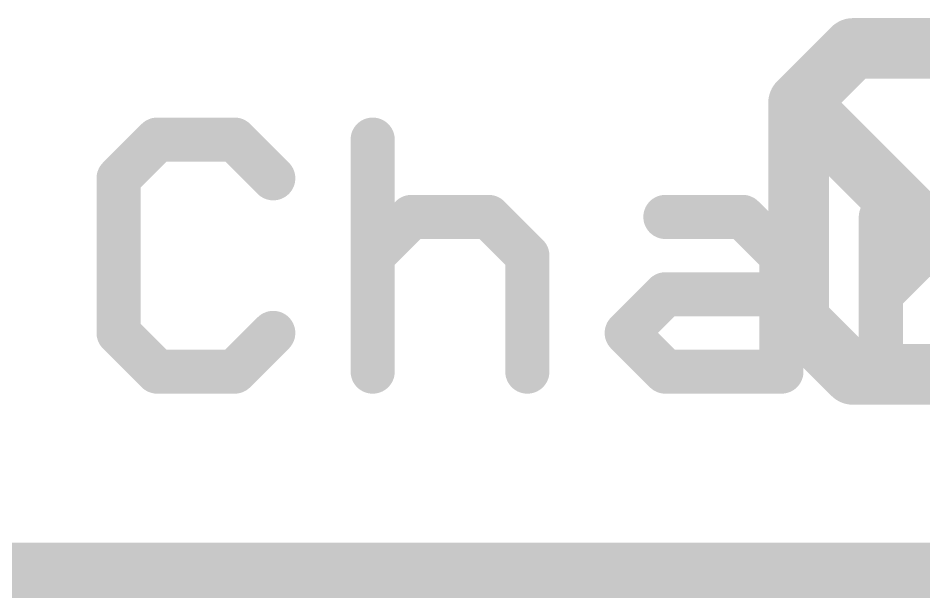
# Model space of a CAD drawing. Extents: x -20 to 87, y -15 to 38.
# Drawn here: x 18.004 to 22.172, y -0.127 to 2.541 of the extents above; entities that cross this region are included whole.
import ezdxf

# ---------------------------------------------------------------- set-up
doc = ezdxf.new("R2010")
doc.units = 0
for name, color, linetype in [('1', 12, 'CONTINUOUS'), ('16', 132, 'CONTINUOUS'), ('20', 53, 'CONTINUOUS'), ('21', 41, 'CONTINUOUS')]:
    doc.layers.add(name, color=color, linetype=linetype)

msp = doc.modelspace()

# ---------------------------------------------------------------- linework, layer by layer
at = {"layer": '1', "const_width": 0.254}
msp.add_lwpolyline([(34.29, 0), (-1.27, 0)], dxfattribs=at)
at = {"layer": '16'}
for points, const_width in [([(21.8456, 2.4016), (21.5957, 2.1516)], 0.2794), ([(22.3456, 2.4016), (21.8456, 2.4016)], 0.2794), ([(21.5957, 2.1516), (21.5957, 1.1517)], 0.2794), ([(22.5956, 1.1517), (21.5957, 2.1516)], 0.2794), ([(21.5957, 1.1517), (21.8456, 0.9017)], 0.2794), ([(21.8456, 0.9017), (22.3456, 0.9017)], 0.2794), ([(34.29, 0), (-1.27, 0)], 0.254)]:
    msp.add_lwpolyline(points, dxfattribs=dict(at, const_width=const_width))
at = {"layer": '16', "const_width": 0.1397}
for points in [[(21.8456, 2.4714, 1), (21.8456, 2.3317)], [(21.895, 2.3522, 1), (21.7963, 2.451)], [(21.6655, 2.1516, 1), (21.5258, 2.1516)], [(21.6451, 2.201, 1), (21.5463, 2.1022)], [(21.5463, 2.201, 1), (21.6451, 2.1022)], [(21.6451, 1.2011, 1), (21.5463, 1.1023)], [(21.5258, 1.1517, 1), (21.6655, 1.1517)], [(21.8456, 0.9716, 1), (21.8456, 0.8319)], [(21.7963, 0.8523, 1), (21.895, 0.9511)]]:
    msp.add_lwpolyline(points, format="xyb", dxfattribs=at)
at = {"layer": '20', "const_width": 0.254}
msp.add_lwpolyline([(-1.27, 0), (34.29, 0)], dxfattribs=at)
at = {"layer": '21', "const_width": 0.2032}
for points in [[(18.6439, 1.9821), (18.466, 1.8042)], [(18.9998, 1.9821), (18.6439, 1.9821)], [(19.1778, 1.8042), (18.9998, 1.9821)], [(19.6354, 1.9821), (19.6354, 0.9144)], [(18.466, 1.8042), (18.466, 1.0924)], [(19.6354, 1.4483), (19.8133, 1.6262)], [(19.8133, 1.6262), (20.1692, 1.6262)], [(20.1692, 1.6262), (20.3472, 1.4483)], [(20.9827, 1.6262), (21.3386, 1.6262)], [(21.3386, 1.6262), (21.5166, 1.4483)], [(21.9742, 0.9144), (21.9742, 1.6262)], [(21.9742, 1.2703), (22.3301, 1.6262)], [(20.3472, 1.4483), (20.3472, 0.9144)], [(21.5166, 1.4483), (21.5166, 0.9144)], [(20.8048, 1.0924), (20.9827, 1.2703)], [(20.9827, 1.2703), (21.5166, 1.2703)], [(18.466, 1.0924), (18.6439, 0.9144)], [(18.9998, 0.9144), (19.1778, 1.0924)], [(20.9827, 0.9144), (20.8048, 1.0924)], [(18.6439, 0.9144), (18.9998, 0.9144)], [(21.5166, 0.9144), (20.9827, 0.9144)]]:
    msp.add_lwpolyline(points, dxfattribs=at)
at = {"layer": '21', "const_width": 0.1016}
for points in [[(18.6439, 2.0329, 1), (18.6439, 1.9313)], [(18.6798, 1.9462, 1), (18.608, 2.018)], [(19.0357, 2.018, 1), (18.9639, 1.9462)], [(18.9998, 1.9313, 1), (18.9998, 2.0329)], [(19.6862, 1.9821, 1), (19.5846, 1.9821)], [(18.5168, 1.8042, 1), (18.4152, 1.8042)], [(18.4301, 1.8401, 1), (18.5019, 1.7682)], [(19.1419, 1.7682, 1), (19.2137, 1.8401)], [(19.8133, 1.677, 1), (19.8133, 1.5754)], [(19.8492, 1.5903, 1), (19.7774, 1.6621)], [(20.2051, 1.6621, 1), (20.1333, 1.5903)], [(20.1692, 1.5754, 1), (20.1692, 1.677)], [(20.9827, 1.677, 1), (20.9827, 1.5754)], [(21.3745, 1.6621, 1), (21.3027, 1.5903)], [(21.3386, 1.5754, 1), (21.3386, 1.677)], [(22.025, 1.6262, 1), (21.9234, 1.6262)], [(20.398, 1.4483, 1), (20.2964, 1.4483)], [(21.5674, 1.4483, 1), (21.4658, 1.4483)], [(19.5994, 1.4842, 1), (19.6713, 1.4123)], [(20.3113, 1.4123, 1), (20.3831, 1.4842)], [(21.4807, 1.4123, 1), (21.5525, 1.4842)], [(20.9827, 1.3211, 1), (20.9827, 1.2195)], [(21.0186, 1.2344, 1), (20.9468, 1.3062)], [(21.5166, 1.2195, 1), (21.5166, 1.3211)], [(21.9382, 1.3062, 1), (22.0101, 1.2344)], [(18.5019, 1.1283, 1), (18.4301, 1.0564)], [(19.2137, 1.0564, 1), (19.1419, 1.1283)], [(20.8407, 1.1283, 1), (20.7688, 1.0564)], [(20.7688, 1.1283, 1), (20.8407, 1.0564)], [(18.4152, 1.0924, 1), (18.5168, 1.0924)], [(18.6439, 0.9652, 1), (18.6439, 0.8636)], [(18.608, 0.8785, 1), (18.6798, 0.9503)], [(18.9639, 0.9503, 1), (19.0357, 0.8785)], [(18.9998, 0.8636, 1), (18.9998, 0.9652)], [(20.9827, 0.9652, 1), (20.9827, 0.8636)], [(20.9468, 0.8785, 1), (21.0186, 0.9503)], [(21.5166, 0.8636, 1), (21.5166, 0.9652)], [(19.5846, 0.9144, 1), (19.6862, 0.9144)], [(20.2964, 0.9144, 1), (20.398, 0.9144)], [(21.4658, 0.9144, 1), (21.5674, 0.9144)], [(21.9234, 0.9144, 1), (22.025, 0.9144)]]:
    msp.add_lwpolyline(points, format="xyb", dxfattribs=at)

doc.saveas('drawing.dxf')
